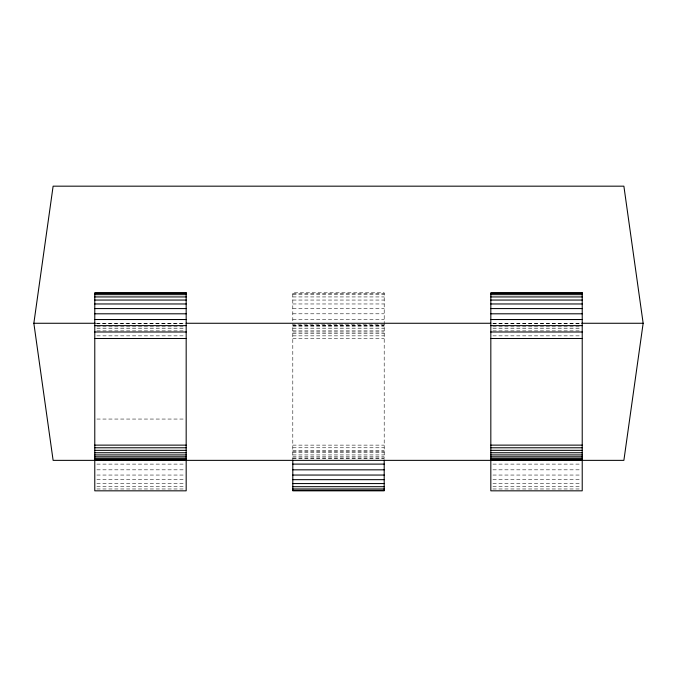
<?xml version="1.0" encoding="UTF-8"?>
<svg xmlns="http://www.w3.org/2000/svg" width="677" height="677" viewBox="0 0 677 677"><rect width="100%" height="100%" fill="white"/><g stroke="black" fill="none" stroke-linecap="round" stroke-linejoin="round"><path stroke-width="0.51" stroke-dasharray="3.38 2.54" d="M292.803 293.268L384.197 293.268M292.803 294.656L384.197 294.656M292.803 296.932L384.197 296.932M292.803 300.055L384.197 300.055M292.803 303.965L384.197 303.965M292.803 308.577L384.197 308.577M292.803 313.798L384.197 313.798M292.803 319.519L384.197 319.519M96.261 323.267L185.126 323.267M492.924 323.267L580.739 323.267M96.879 323.496L185.126 323.496M492.924 323.496L580.121 323.496M384.197 324.19L292.803 324.19L292.803 459.438M292.803 325.307L384.197 325.307M292.803 325.629L384.197 325.629M96.879 326.83L185.126 326.83M292.803 326.83L384.197 326.83M492.924 326.83L580.121 326.83M96.879 328.709L185.126 328.709M292.803 328.709L384.197 328.709M492.924 328.709L580.121 328.709M96.879 330.884L185.126 330.884M292.803 330.884L384.197 330.884M492.924 330.884L580.121 330.884M292.803 331.992L384.197 331.992M292.803 333.287L384.197 333.287M96.879 335.851L185.126 335.851M292.803 335.851L384.197 335.851M492.924 335.851L580.121 335.851M292.803 338.5L384.197 338.5M96.879 419.055L185.126 419.055M292.803 445.127L384.197 445.127M292.803 447.776L384.197 447.776M292.803 450.34L384.197 450.34M292.803 451.627L384.197 451.627M292.803 452.744L384.197 452.744M292.803 454.919L384.197 454.919M292.803 456.797L384.197 456.797M292.803 457.999L384.197 457.999M292.803 458.321L384.197 458.321L384.197 292.803L292.803 292.803L292.803 323.589M96.879 464.109L185.126 464.109M492.924 464.109L580.121 464.109M96.879 469.83L185.126 469.83M492.924 469.83L580.121 469.83M96.879 475.051L185.126 475.051M492.924 475.051L580.121 475.051M96.879 479.663L185.126 479.663M492.924 479.663L580.121 479.663M96.879 483.573L185.126 483.573M492.924 483.573L580.121 483.573M96.879 486.695L185.126 486.695M492.924 486.695L580.121 486.695M96.879 488.972L185.126 488.972M492.924 488.972L580.121 488.972"/><path stroke-width="1.02" d="M33.85 323.267L53.119 186.175L623.881 186.175L643.15 323.267L623.881 460.36L53.119 460.36L33.85 323.267L95.203 323.267M94.78 293.268L186.175 293.268M490.825 293.268L582.22 293.268M94.78 294.656L186.175 294.656M490.825 294.656L582.22 294.656M94.78 296.932L186.175 296.932M490.825 296.932L582.22 296.932M94.78 300.055L186.175 300.055M490.825 300.055L582.22 300.055M94.78 303.965L186.175 303.965M490.825 303.965L582.22 303.965M94.78 308.577L186.175 308.577M490.825 308.577L582.22 308.577M94.78 313.798L186.175 313.798M490.825 313.798L582.22 313.798M94.78 319.519L186.175 319.519M490.825 319.519L582.22 319.519M186.175 323.267L490.825 323.267M581.797 323.267L643.15 323.267M94.78 325.629L186.175 325.629M490.825 325.629L582.22 325.629M94.78 331.992L186.175 331.992M490.825 331.992L582.22 331.992M94.78 338.5L186.175 338.5M490.825 338.5L582.22 338.5M94.78 445.127L186.175 445.127M490.825 445.127L582.22 445.127M94.78 447.776L186.175 447.776M490.825 447.776L582.22 447.776M94.78 450.34L186.175 450.34M490.825 450.34L582.22 450.34M94.78 452.744L186.175 452.744M490.825 452.744L582.22 452.744M94.78 454.919L186.175 454.919M490.825 454.919L582.22 454.919M94.78 456.797L186.175 456.797M490.825 456.797L582.22 456.797M94.78 458.321L186.175 458.321M490.825 458.321L582.22 458.321M94.78 459.438L186.175 459.438M490.825 459.438L582.22 459.438M94.78 460.132L186.175 460.132M490.825 460.132L582.22 460.132M292.803 464.109L384.197 464.109M292.803 469.83L384.197 469.83M292.803 475.051L384.197 475.051M292.803 479.663L384.197 479.663M292.803 483.573L384.197 483.573M292.803 486.695L384.197 486.695M292.803 488.972L384.197 488.972M292.803 490.36L384.197 490.36M384.197 460.038L384.197 490.825L292.803 490.825L292.803 460.038M186.175 292.803L94.78 292.803L94.78 490.825L186.175 490.825L186.175 292.803M582.22 292.803L490.825 292.803L490.825 490.825L582.22 490.825L582.22 292.803"/></g></svg>
